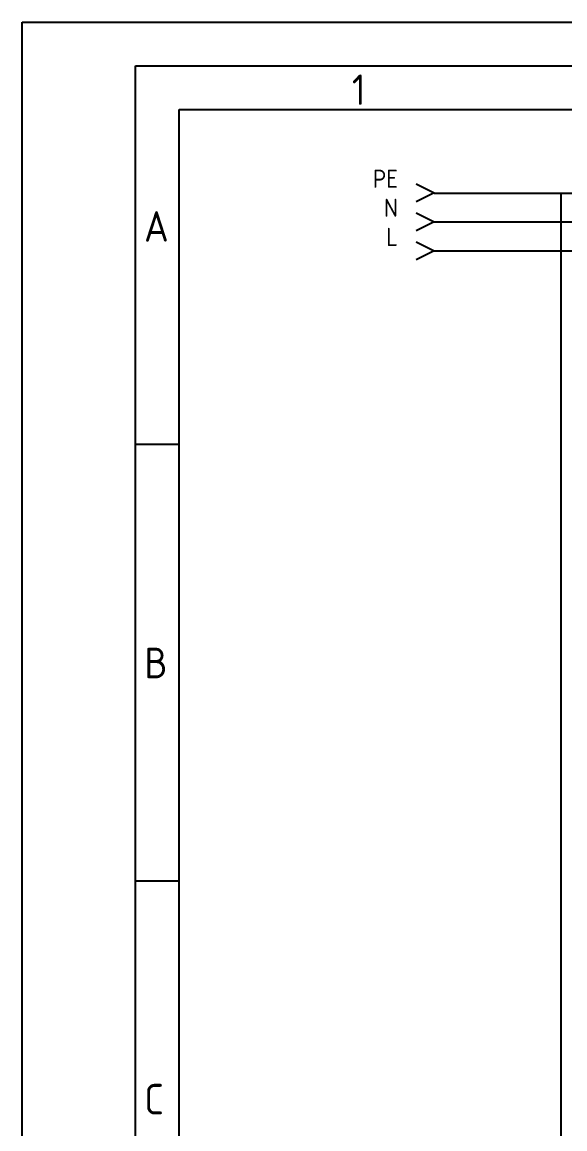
# Model space of a CAD drawing. Header units: inches. Extents: x 9 to 429, y 10 to 307.
# Drawn here: x 8.5 to 70.8, y 179.7 to 306.6 of the extents above; entities that cross this region are included whole.
import ezdxf
from ezdxf.enums import TextEntityAlignment as Align

# ---------------------------------------------------------------- set-up
doc = ezdxf.new("R2010")
doc.units = ezdxf.units.IN
doc.header["$MEASUREMENT"] = 0
for name, color, linetype in [('035', 5, 'Continuous'), ('07', 7, 'Continuous'), ('DESC', 5, 'Continuous'), ('RED_0.5mm^2', 1, 'Continuous'), ('RED_2.5mm^2', 1, 'Continuous'), ('SYMS', 7, 'Continuous'), ('TAGS', 51, 'Continuous')]:
    doc.layers.add(name, color=color, linetype=linetype)
doc.styles.add('ISO Proportional', font='isocp.shx')
doc.styles.add('WD_IEC', font='isocp2.shx', dxfattribs={"width": 0.9})

# ---------------------------------------------------------------- blocks, each defined once
blk = doc.blocks.new('IEC_border_a3')
at = {"layer": '035'}
for p, q in [((17.97, 248.58), (12.98, 248.58)), ((17.98, 198.54), (13, 198.54))]:
    blk.add_line(p, q, dxfattribs=at)
for points in [[(0, 297), (420, 297), (420, 0), (0, 0)], [(18, 287), (410, 287), (410, 10), (18, 10)]]:
    blk.add_lwpolyline(points, close=True, dxfattribs=at)
at = {"layer": '07'}
blk.add_lwpolyline([(13, 292), (415, 292), (415, 5), (13, 5)], close=True, dxfattribs=at)
at = {"layer": '035', "style": 'ISO Proportional'}
for s, p in [('1', (37.81, 287.5)), ('A', (13.98, 271.83)), ('B', (14, 221.79)), ('C', (14, 171.79))]:
    blk.add_text(s, height=3.5, dxfattribs=at).set_placement(p)
blk = doc.blocks.new('HA1X3Y')
blk.add_lwpolyline([(-2.5, 1.25), (0, 0), (-2.5, -1.25)])
at = {"style": 'WD_IEC'}
blk.add_attdef('DESC1', text='', height=2.5, dxfattribs=at).set_placement((-5, 0.675), align=Align.RIGHT)
at = {"style": 'WD_IEC', "flags": 1}
blk.add_attdef('X1TERM01', (0, 0), '', height=0.32, dxfattribs=at)
at = {"style": 'WD_IEC'}
blk.add_attdef('DESC2', text='', height=2.5, dxfattribs=at).set_placement((-5, -0.675), align=Align.TOP_RIGHT)

msp = doc.modelspace()

# ---------------------------------------------------------------- linework, layer by layer
at = {"layer": 'RED_0.5mm^2', "color": 60, "true_color": 0xc0f600}
msp.add_line((70.34, 118.8), (70.34, 286.98), dxfattribs=at)
at = {"layer": 'RED_2.5mm^2', "color": 140}
msp.add_line((55.78, 283.68), (384.23, 283.68), dxfattribs=at)
at = {"layer": 'RED_2.5mm^2', "color": 42}
msp.add_line((55.78, 280.35), (384.23, 280.35), dxfattribs=at)
at = {"layer": 'TAGS', "color": 60, "true_color": 0xc0f600}
msp.add_line((55.77, 286.98), (384.23, 286.98), dxfattribs=at)

# ---------------------------------------------------------------- block references
msp.add_blockref('IEC_border_a3', (8.53, 9.57))
at = {"layer": 'SYMS'}
ref = msp.add_blockref('HA1X3Y', (55.78, 287.01), dxfattribs=dict(at, xscale=0.8320911766307083, yscale=0.8320911766307083, zscale=0.8320911766307083))
ref.add_attrib('DESC1', 'PE', dxfattribs={"layer": 'DESC', "height": 2.08, "style": 'WD_IEC'}).set_placement((51.62, 287.57), align=Align.RIGHT)
ref = msp.add_blockref('HA1X3Y', (55.78, 283.68), dxfattribs=dict(at, xscale=0.8320911766307083, yscale=0.8320911766307083, zscale=0.8320911766307083))
ref.add_attrib('DESC1', 'N', dxfattribs={"layer": 'DESC', "height": 2.08, "style": 'WD_IEC'}).set_placement((51.62, 284.24), align=Align.RIGHT)
ref = msp.add_blockref('HA1X3Y', (55.78, 280.35), dxfattribs=dict(at, xscale=0.8320911766307083, yscale=0.8320911766307083, zscale=0.8320911766307083))
ref.add_attrib('DESC1', 'L', dxfattribs={"layer": 'DESC', "height": 2.08, "style": 'WD_IEC'}).set_placement((51.62, 280.91), align=Align.RIGHT)

doc.saveas('drawing.dxf')
